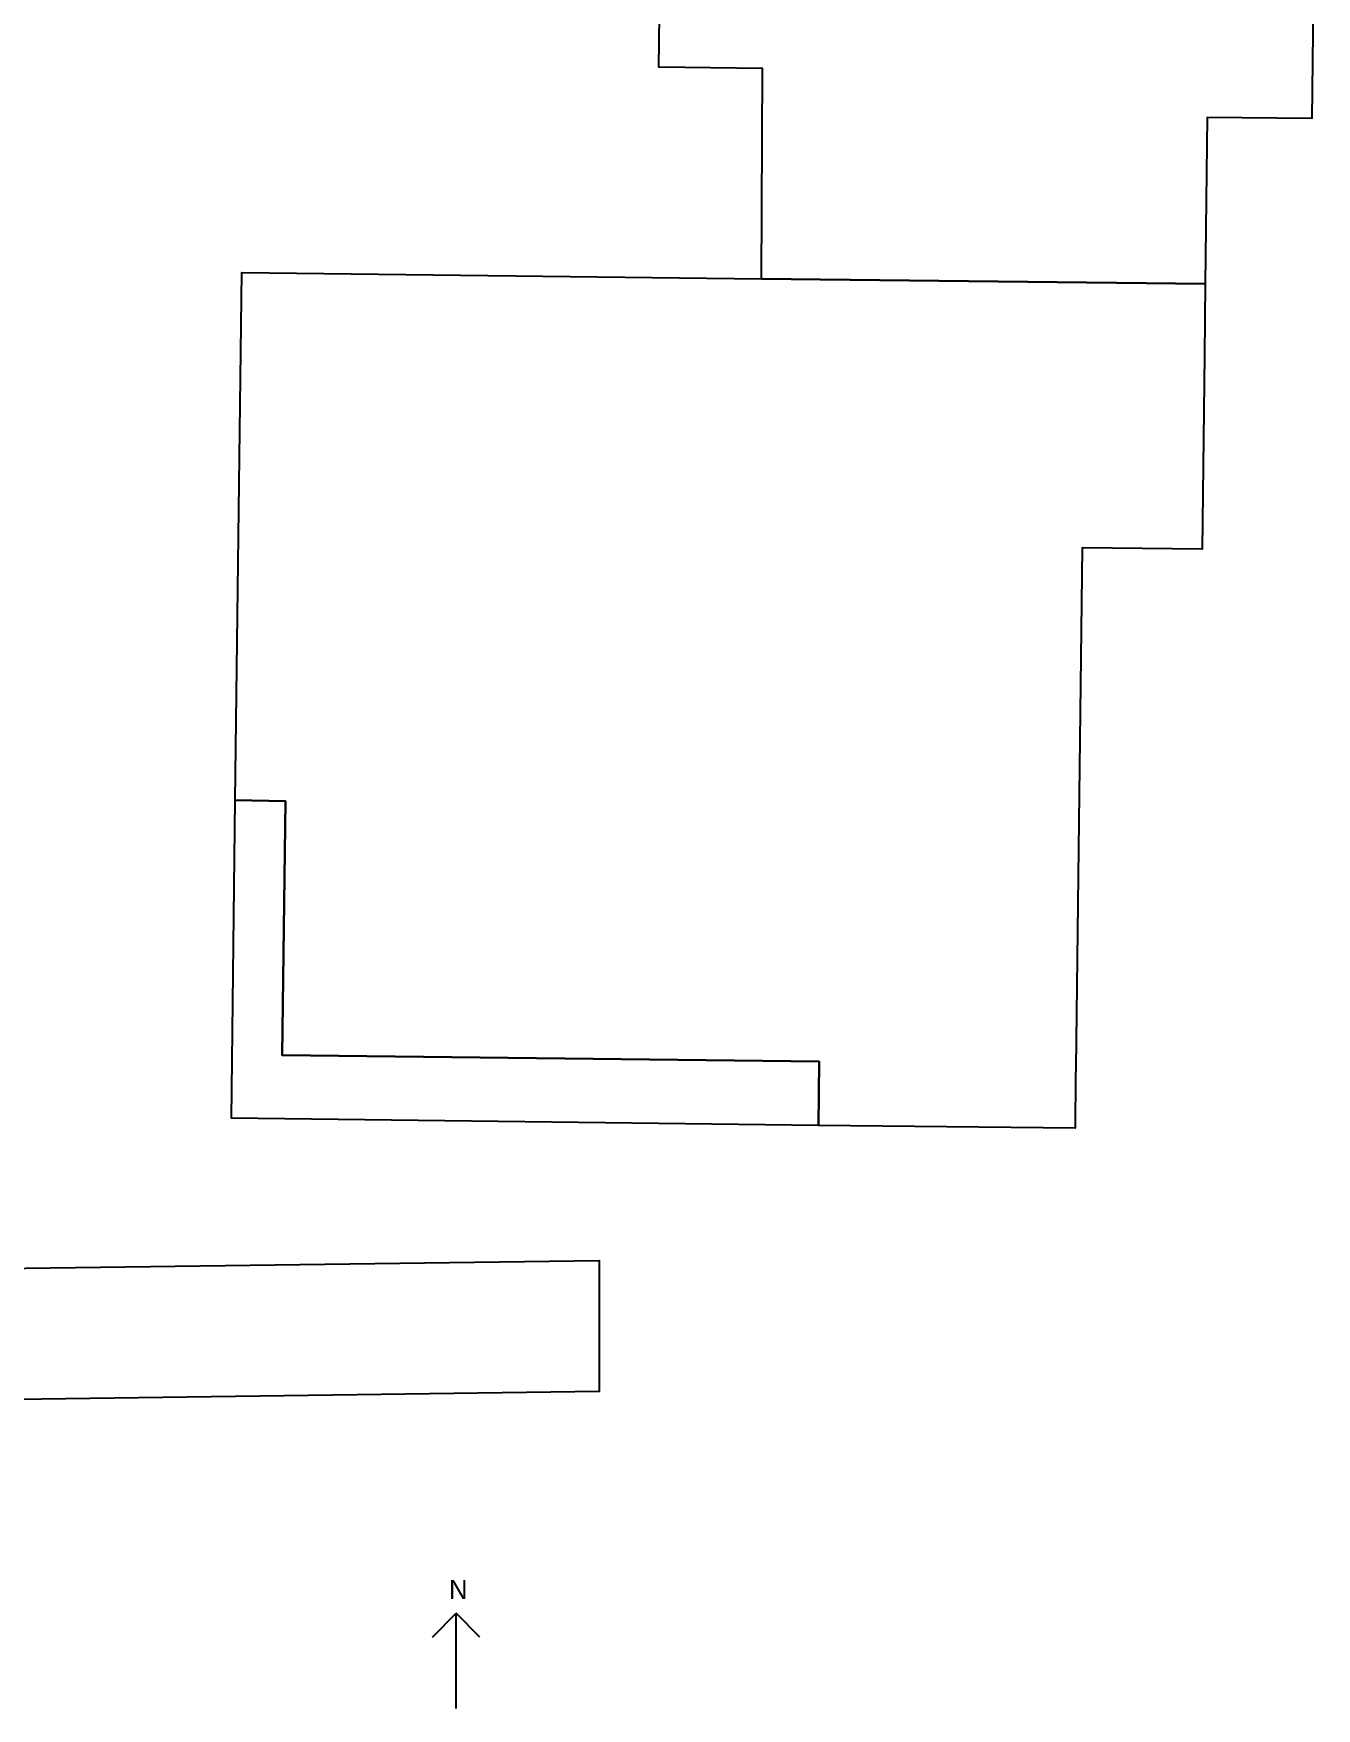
# Model space of a CAD drawing. Header units: centimetres. Extents: x 117202 to 132010, y -43374 to -16879.
# Drawn here: x 126621 to 132010, y -39732 to -32699 of the extents above; entities that cross this region are included whole.
import ezdxf

# ---------------------------------------------------------------- set-up
doc = ezdxf.new("R2010")
doc.units = ezdxf.units.CM
for name, color, linetype in [('A-ANNO-SYMB', 7, 'Continuous'), ('C-BLDG-EXST', 7, 'Continuous'), ('C-ROAD', 7, 'Continuous')]:
    doc.layers.add(name, color=color, linetype=linetype)

msp = doc.modelspace()

# ---------------------------------------------------------------- linework, layer by layer
at = {"layer": 'A-ANNO-SYMB'}
for p in [(128296.4, -39431.5), (128396.4, -39731.5), (128496.4, -39431.5)]:
    msp.add_line(p, (128396.4, -39331.5), dxfattribs=at)
at = {"layer": 'C-BLDG-EXST'}
for points in [[(131542.8, -33750.6), (129679.1, -33728.5), (129683.6, -32845.3), (129247.8, -32839.8), (129258.2, -31966.5), (128829.2, -31961), (128840.4, -31043.5), (128943.9, -31044.6), (128958.8, -29818.7), (129330.5, -29823.1), (129321.6, -30601.3), (130293.6, -30612.4), (130645.2, -30616.8), (130646.7, -30467.6), (131581.6, -30478.6), (131571.1, -31366.3), (132009.9, -31371.8), (131989.8, -33056.4), (131551, -33050.9)], [(131542.8, -33750.6), (131539.1, -34050.2), (131529.4, -34863.8), (131025.1, -34858.2), (130999.1, -37043.6), (130998.3, -37076.8), (130996.1, -37295.6), (129917.5, -37283.5), (129921.2, -37014.9), (127665.7, -36988.3), (127679.1, -35921.6), (127468.3, -35918.3), (127495.8, -33702), (129679.1, -33728.5)], [(129917.5, -37283.5), (127452.6, -37253.6), (127468.3, -35918.3), (127679.1, -35921.6), (127665.7, -36988.3), (129921.2, -37014.9)]]:
    msp.add_lwpolyline(points, close=True, dxfattribs=at)
at = {"layer": 'C-ROAD'}
msp.add_lwpolyline([(125255, -31556.3), (125050.4, -37857), (126377.4, -37886.1), (128996.4, -37850.2), (128996.4, -38400.3), (126450.1, -38435.2), (126446.7, -39231.5), (126296.7, -39231.5), (126300.1, -38434.6), (124782.5, -38401.2), (122022.1, -38784.1), (120854.5, -39231.5), (119535.4, -39231.5), (119896.2, -39014.4), (119917.4, -39002.8), (119939.6, -38993.2), (121854.7, -38259.2), (121884.6, -38249.7), (121915.3, -38243.6), (124499.2, -37885.2), (124706.2, -31508.8)], dxfattribs=at)

# ---------------------------------------------------------------- texts
at = {"layer": 'A-ANNO-SYMB'}
msp.add_text('N', height=80, dxfattribs=at).set_placement((128366.4, -39271.5))

doc.saveas('drawing.dxf')
